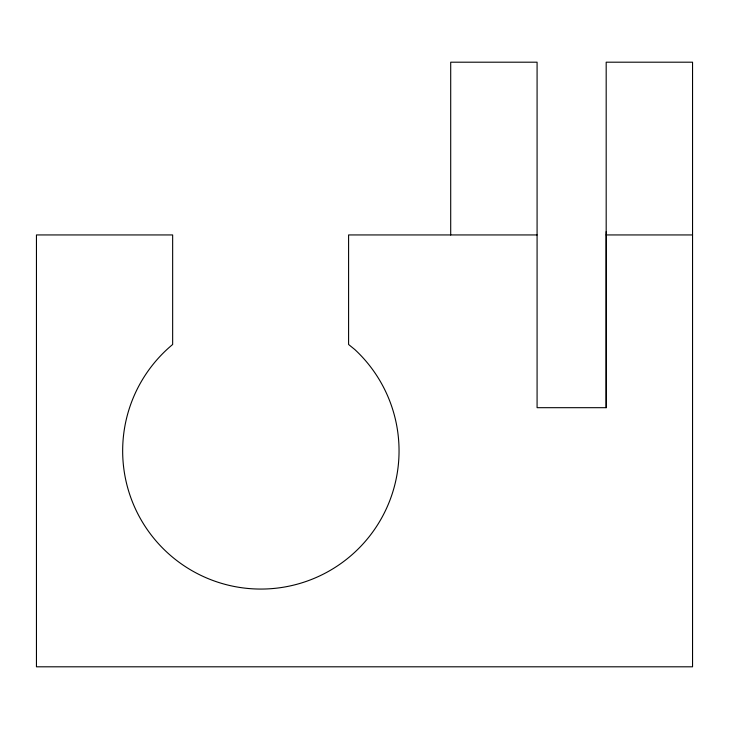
<?xml version="1.0" encoding="UTF-8"?>
<svg xmlns="http://www.w3.org/2000/svg" width="729" height="729" viewBox="0 0 729 729"><rect width="100%" height="100%" fill="white"/><g stroke="black" fill="none" stroke-linecap="round" stroke-linejoin="round"><path stroke-width="1.09" d="M450.704 235.02L450.704 62.202L537.082 62.193L537.082 407.684L606.191 407.684L606.209 231.612M537.082 234.938L348.59 234.938L348.59 344.48L354.823 349.546A138.2 138.2 0 0 1 357.985 549.174A138.2 138.2 0 0 1 158.412 543.624A138.2 138.2 0 0 1 172.655 344.48L172.655 234.938L36.45 234.938L36.45 666.807L692.55 666.807L692.55 62.193L606.182 62.193L606.182 407.684M606.182 234.938L692.55 234.938"/></g></svg>
